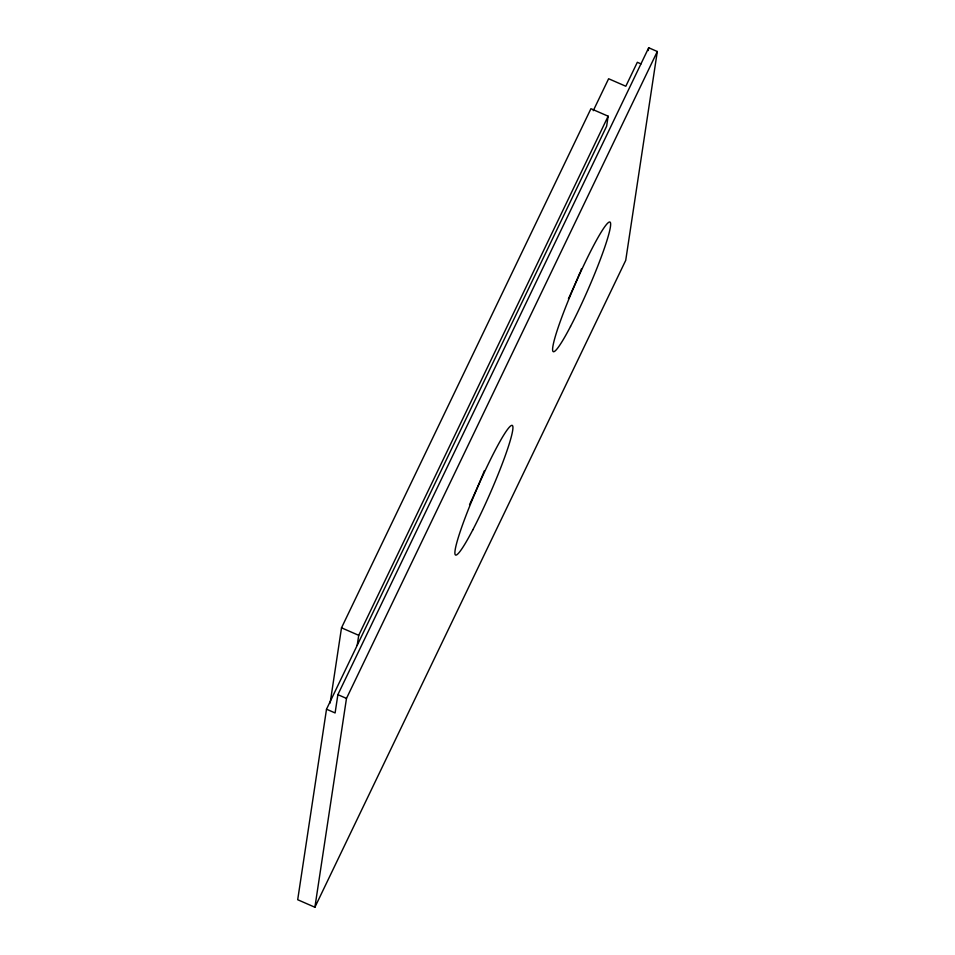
<?xml version="1.0" encoding="UTF-8"?>
<svg xmlns="http://www.w3.org/2000/svg" width="955" height="955" viewBox="0 0 955 955"><rect width="100%" height="100%" fill="white"/><g stroke="black" fill="none" stroke-linecap="round" stroke-linejoin="round"><path stroke-width="1.43" d="M326.514 709.195L297.697 899.729L314.899 907.25L625.728 260.345L657.303 51.51L648.708 47.75L337.879 694.655L335.11 712.955L326.514 709.195L606.64 126.179L608.144 116.2L590.942 108.691L341.508 627.817L330.144 703.011M314.899 907.25L346.486 698.415L657.303 51.51M357.206 645.305L358.722 635.326L608.144 116.2M648.278 50.567L648.708 47.75M593.27 110.684L608.621 78.74L625.823 86.248L637.331 62.29L641.02 63.901M341.508 627.817L358.722 635.326M337.879 694.655L346.486 698.415M581.547 268.725A70.742 6.96 -66.4 0 1 580.413 271.507M579.828 272.891A70.742 6.96 -66.4 0 1 568.428 298.784M484.412 470.696A70.742 6.96 -66.4 0 1 469.538 504.67M570.517 326.479A70.742 6.96 -66.4 0 0 610.388 222.551A70.742 6.96 -66.4 0 0 563.928 311.581A70.742 6.96 -66.4 0 0 570.517 326.479M472.809 529.846A70.742 6.96 -66.4 0 0 512.68 425.918A70.742 6.96 -66.4 0 0 466.219 514.948A70.742 6.96 -66.4 0 0 472.809 529.846"/></g></svg>
